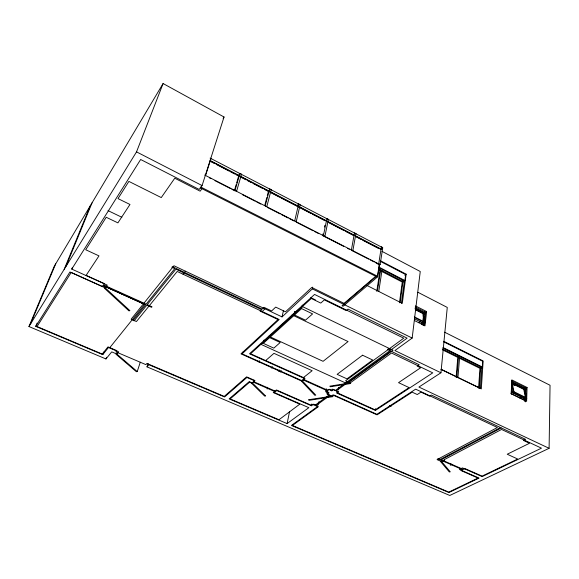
<?xml version="1.0" encoding="UTF-8"?>
<svg xmlns="http://www.w3.org/2000/svg" width="579" height="579" viewBox="0 0 579 579"><rect width="100%" height="100%" fill="white"/><g stroke="black" fill="none" stroke-linecap="round" stroke-linejoin="round"><path stroke-width="0.87" d="M148.086 363.424L146.994 366.862L449.789 495.465L549.102 448.312L550.05 385.267L444.621 332.208M525.616 401.877L525.732 398.417M525.812 395.826L526.072 388.046L511.612 380.881M527.071 387.481L526.629 401.319L511.192 393.771L511.8 379.904L527.071 387.481L525.689 388.256M523.257 399.778L523.351 397.187M524.567 401.363L524.683 397.903M524.856 392.721L525.03 387.532M511.293 393.995L511.858 381.004M478.587 388.198L479.933 368.338L459.726 358.35M479.282 388.068L480.715 366.753M480.382 388.603L481.8 367.289L443.217 348.182M456.809 376.878L458.496 356.954M457.938 377.421L459.61 357.504M450.788 465.552L450.94 463.757M456.107 377.32L457.808 357.402L442.689 349.933M549.102 448.312L418.921 387.047L440.945 372.775L447.27 307.427L417.937 292.294M424.081 325.702L424.385 323.024M424.689 320.339L425.601 312.305L415.223 307.036M415.418 305.871L426.6 311.56L424.986 325.861L414.434 320.534M422.873 325.094L423.184 322.416M424.103 314.375L424.407 311.697M421.671 324.341L421.881 322.554M440.945 372.775L394.907 350.556L412.168 338.064L420.253 271.508L381.966 251.344M401.406 303.251L404.381 280.938L378.847 267.708M403.679 281.51L404.88 280.533L405.676 274.562L380.258 261.31M380.721 260.905L406.154 274.171L402.282 303.367L367.021 285.49M399.459 302.81L402.26 282.06L381.264 271.204M400.125 302.6L403.129 280.287M327.852 391.447L327.381 394.104L329.075 392.866L325.796 391.397L328.568 389.349L331.854 390.832L333.424 389.681L337.998 391.737L336.421 392.888L375.402 410.424L375.655 408.658M376.77 291.324L379.976 270.538L378.391 269.72M377.472 290.738L380.671 269.944L379.744 270.74M378.782 291.403L381.952 270.61M377.457 276.205L200.826 187.053L200.262 187.835L376.734 276.827L377.457 276.205L379.317 264.219L204.684 175.039M377.638 276.798L376.553 276.234L342.023 305.748L343.072 306.269L377.638 276.798L379.498 264.82M380.15 264.494L382.762 247.588L381.366 246.849L378.731 263.756L380.15 264.494L379.194 265.32M338.302 389.956L338.766 387.286M331.854 390.832L332.165 389.052M146.994 366.862L148.933 364.741L224.58 396.962L246.936 377.457L254.811 380.917L252.393 382.98L251.46 383.139L264.69 396.101L265.616 395.956L252.393 382.98L249.252 381.604L229.154 398.909L287.104 423.596L308.846 407.674L274.287 392.555L276.776 390.557L311.451 405.77L313.673 404.142L318.146 406.111L291.432 425.442L448.92 492.534L479.065 478.08L459.4 469.439L462.455 467.897L482.169 476.597L541.474 448.168L501.566 429.452L444.028 459.777L444.694 460.066L440.72 461.752L449.311 471.936L450.267 471.834L441.683 461.651L437.051 459.617L497.39 427.497L415.642 389.168L376.864 414.296L333.627 394.907L331.919 396.137L308.506 399.749L309.048 400.321L332.455 396.716L332.766 394.95M325.955 390.507L326.274 388.733M318.472 404.337L318.957 401.681M311.451 405.77L311.784 404.004M287.104 423.596L289.601 411.372M322.713 235.552L323.06 233.865M324.457 227.098L324.805 225.405M375.402 410.424L432.752 372.854L391.498 353.024L350.23 382.893L329.842 386.164L330.385 386.758L350.765 383.501L345.591 380.772L403.744 338.187L314.563 294.436L249.506 353.776L305.017 378.753L302.325 380.866L301.341 381.033L314.824 395.283L315.787 395.131L302.325 380.866L242.073 353.849L279.187 319.528L177.203 271.457L136.434 321.526L131.143 319.188L173.932 265.747L282.031 316.901L312.334 288.885L312.696 287.119M302.499 306.602L393.047 350.273L347.074 383.653L261.006 344.367L302.607 306.088L292.728 315.085M301.768 307.717L302.318 305.09M294.689 311.401L293.756 315.7L270.342 336.964M294.718 314.122L295.283 311.516M280.757 372.188L281.133 370.437M274.287 392.555L274.663 390.811M278.854 371.624L279.237 369.872M282.031 316.901L283.421 310.735M267.165 389.016L267.556 387.286M271.826 368.215L272.217 366.478M298.655 203.909L294.711 220.845L296.245 221.641L300.161 204.705L298.655 203.909L297.794 204.843M263.51 342.5L264.104 339.982M259.131 362.505L259.544 360.753M261.006 344.367L269.684 336.073M242.073 353.849L242.507 352.112M264.864 205.06L266.854 197.446M267.295 195.753L268.62 190.672M234.705 189.651L236.181 184.571M236.673 182.884L239.134 174.424M137.237 371.559L136.383 371.718L115.995 354.239L116.849 354.058L118.681 351.851L108.476 347.501L102.758 354.637L35.746 326.361L69.929 271.992L105.284 287.915L129.891 310.648L128.958 310.872L104.336 288.154L105.284 287.915L107.26 285.129L71.753 269.083L140.654 159.493L199.183 189.442L202.078 185.562L224.037 117.001L163.097 83.535L54.165 266.434L28.95 326.549L105.957 358.951L111.718 351.88L116.849 354.058L137.237 371.559L140.277 362.186M205.61 175.35L211.024 158.429M116.849 354.058L117.436 352.365M105.957 358.951L106.55 357.272M102.758 354.637L103.663 352.104M105.284 287.915L105.914 286.221M28.95 326.549L136.528 151.872L163.097 83.535M71.753 269.083L72.433 267.411M64.153 269.394L90.186 205.958M65.955 266.463L92.018 202.874M35.746 326.361L37.114 323.06M30.448 324.124L55.707 263.85M223.089 118.34L224.037 117.001M201.984 188.703L200.131 191.171L174.771 178.209L161.259 197.584L128.878 181.401L118.007 198.604L129.978 204.474L117.906 222.872L106.225 217.263L85.706 249.744L98.98 255.882L86.112 275.365L104.401 283.63L103.503 284.904L146.14 304.149L174.764 268.642L171.905 267.295L172.39 266.687L262.178 309.114L264.002 307.34L271.638 310.952L275.684 307.102L285.527 311.791L311.763 287.452L344.056 303.374L375.691 276.306M109.807 347.639L144.605 304.337L103.105 285.469L145.713 304.677L133.061 320.375L134.118 320.838L146.798 305.169L151.575 307.326L152.009 306.798L147.225 304.641L175.9 269.184L261.621 309.656L260.116 311.118L278.029 319.557L241.002 353.863L301.225 380.852L302.679 379.708L327.388 390.796L325.883 391.903L328.018 392.859L326.73 393.807L332.585 396.427L333.88 395.493L377.074 414.846L412.147 392.157L417.249 394.538L421.013 392.128L429.589 396.152L431.319 395.066L500.466 427.534L440.438 459.364L438.448 458.481L437.847 458.807L462.693 469.735L461.036 470.568L478.066 478.051L448.797 492.107L292.409 425.456L318.161 406.849L315.729 405.778L330.117 395.319M183 274.185L185.475 271.211M423.379 323.306L424.233 322.409L423.278 312.588M414.426 318.805L424.103 323.668L424.957 322.771L423.994 312.95L415.215 308.498M262.2 311.524L264.979 308.831M512.524 392.757L513.385 391.99L511.51 382.176L524.69 388.704L526.695 398.518L525.833 399.278L512.524 392.757L511.438 387.033M513.16 393.069L514.022 392.301L512.14 382.487M378.847 264.639L375.858 262.794M525.204 398.974L526.065 398.214L524.067 388.393M265.718 360.536L273.968 353.328L312.146 370.705L303.49 377.537M404.815 275.271L406.154 274.171M425.247 312.573L426.6 311.56M419.102 322.698L420.549 321.627M329.205 394.914L314.838 405.387L312.399 404.316L311.184 405.213L276.436 389.956L275.083 391.049L253.573 381.626L254.89 380.497L246.596 376.857L224.232 396.405L146.921 363.453L145.865 364.618L115.88 351.858L116.871 350.65L107.998 346.864L102.251 354.066L37.049 326.542L71.203 272.441L102.389 286.489L103.019 285.592L144.605 304.337M519.833 397.968L521.411 397.093M389.645 405.38L391.288 406.125M268.743 336.225L323.082 361.318L348.066 341.559L292.113 314.911M108.034 210.611L121.858 217.291M441.046 369.236L480.404 388.306M441.075 369.424L481.308 388.907L483.154 360.956L443.912 341.393M511.054 393.568L525.652 400.711M310.764 297.628L315.425 299.9M526.579 397.925L513.269 391.397L512.408 392.164L520.231 396M513.385 391.99L526.695 398.518M312.334 288.885L412.168 338.064M442.892 347.458L482.3 366.985L482.676 361.26L443.449 341.711M511.561 382.024L526.029 389.189M511.619 382.762L524.813 389.283M442.305 348.942L481.728 368.439M511.829 383.457L523.763 389.356L525.341 397.136M512.321 384.297L514.651 385.448M414.412 316.901L424.899 322.177M414.463 317.495L424.957 322.771M415.078 308.216L425.464 313.485M415.266 309.077L424.052 313.536M415.288 309.751L422.916 313.623L423.748 322.264M209.316 177.775L210.93 178.6M214.947 180.648L230.239 188.457M231.846 189.275L235.067 190.918M242.304 194.616L255.18 201.188M256.786 202.006L260.811 204.061M267.245 207.347L280.12 213.919M281.727 214.737L288.161 218.022M289.775 218.848L293.792 220.903M296.209 222.133L313.101 230.76M314.715 231.578L318.732 233.634M322.756 235.689L343.673 246.364M347.697 248.42L349.303 249.238M351.721 250.475L368.613 259.095M370.227 259.92L374.244 261.976M136.528 151.872L202.078 185.562M210.126 158.103L381.966 247.298L381.648 249.354L210.271 160.571M210.061 160.868L326.143 220.983M327.75 221.815L380.584 249.18M210.684 161.534L214.686 163.604M216.285 164.429L229.096 171.058M230.695 171.891L234.698 173.961M236.297 174.793L245.901 179.765M247.501 180.59L251.503 182.667M253.103 183.492L262.707 188.464M264.306 189.297L268.309 191.367M269.915 192.192L279.519 197.171M281.119 197.996L310.728 213.325M312.334 214.158L316.337 216.228M317.936 217.06L325.137 220.787M329.14 222.857L344.346 230.732M345.945 231.564L353.154 235.291M355.549 236.536L361.151 239.431M362.758 240.263L377.964 248.138M379.332 267.288L404.88 280.533M378.659 268.909L404.222 282.139M331.919 396.137L332.455 396.716M525.71 398.685L525.833 399.278M424.045 323.075L424.103 323.668M422.952 318.841L423.126 320.628M355.911 233.648L352.879 250.569L351.424 249.81L354.478 232.888L355.911 233.648M326.918 218.58L323.429 235.515L324.92 236.29L328.387 219.354L326.918 218.58M271.211 189.673L266.818 206.616L265.247 205.798L269.662 188.863L271.211 189.673M241.508 174.257L236.623 191.186L235.009 190.346L239.923 173.418L241.508 174.257M311.328 298.467L250.577 353.769L304.692 378.123L303.222 379.281L327.938 390.391L329.451 389.276L331.593 390.239L332.903 389.276L335.393 390.405L389.92 350.664L387.438 349.47L388.176 348.927L390.659 350.121L407.109 338.136L347.993 309.092L346.213 310.59L324.363 299.879L320.766 303.078L311.328 298.467M269.633 337.608L263.315 343.347L273.809 348.145L280.214 342.493L269.633 337.608M301.579 308.593L294.53 314.998L305.459 320.201L312.609 313.898L301.579 308.593M249.585 382.198L230.138 398.917L278.984 419.739L299.784 404.149L273.23 392.54L274.584 391.455L253.088 382.039L251.778 383.153L249.585 382.198M362.555 355.216L337.137 374.345L346.987 378.861L372.688 360.008L362.555 355.216M390.89 351.127L336.312 390.818L338.802 391.94L337.485 392.888L375.192 409.86L409.107 387.604L398.54 382.654L420.636 367.774L417.191 366.123L419.203 364.756L390.89 351.127M501.298 427.932L441.234 459.712L463.309 469.431L464.98 468.592L482.068 476.133L517.706 459.024L507.24 454.233L529.495 443.275L523.459 440.445L525.638 439.36L501.298 427.932"/></g></svg>
